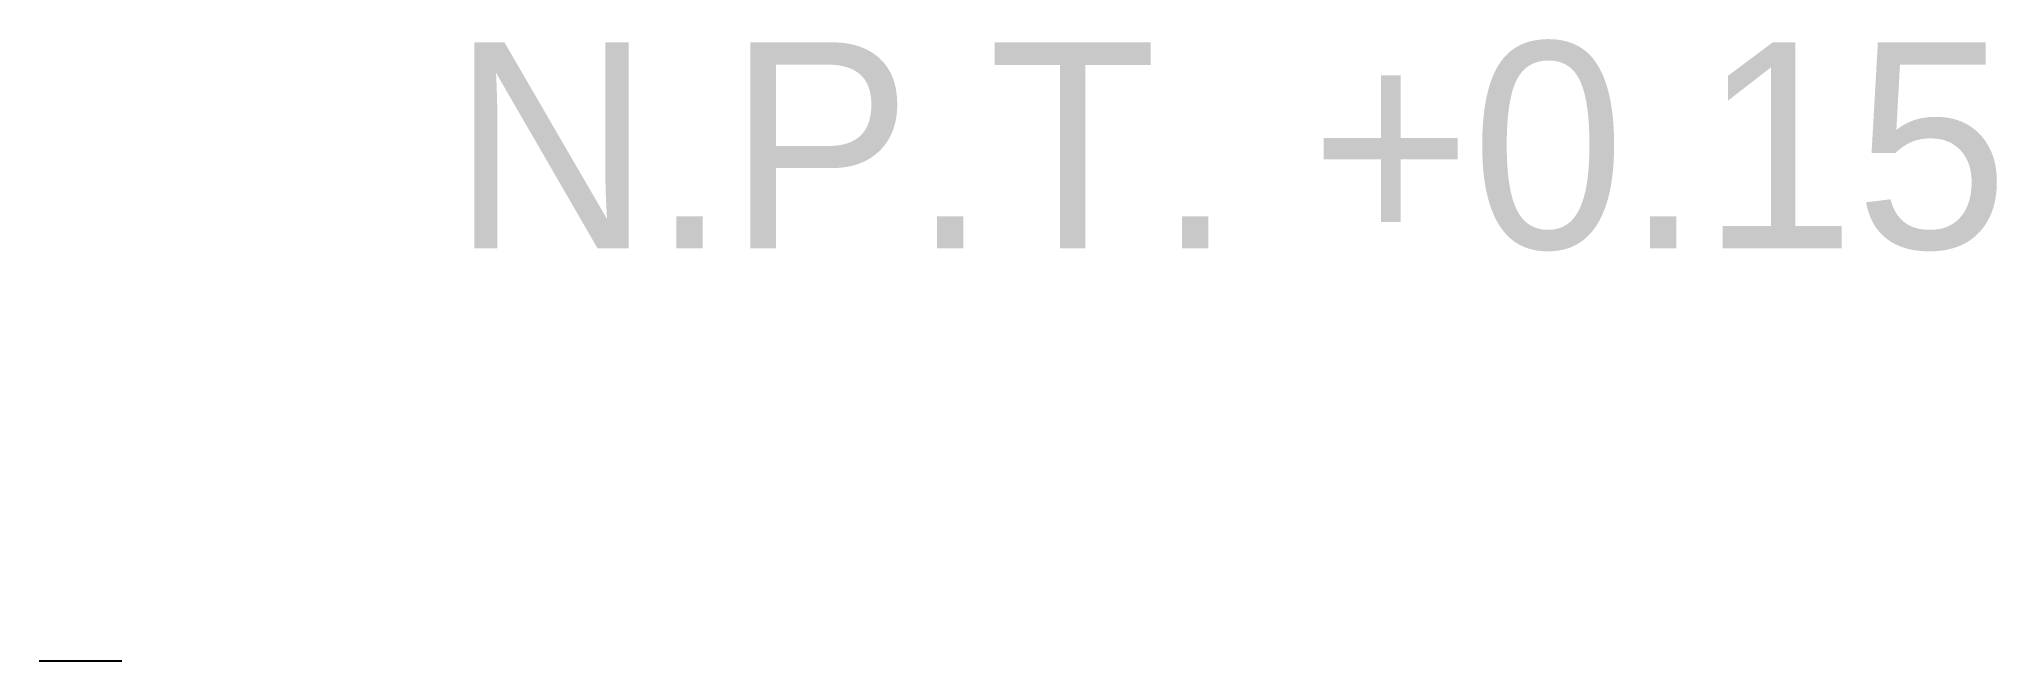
# Model space of a CAD drawing. Header units: metres. Extents: x 0 to 23.7, y 0 to 7.5.
import ezdxf

# ---------------------------------------------------------------- set-up
doc = ezdxf.new("R2010")
doc.units = ezdxf.units.M

# ---------------------------------------------------------------- blocks, each defined once
blk = doc.blocks.new('ROTULO')
blk.add_text('N.P.T. +0.15', height=2.5).set_placement((0, 0))

msp = doc.modelspace()

# ---------------------------------------------------------------- linework, layer by layer
msp.add_line((0, 0), (1, 0))

# ---------------------------------------------------------------- block references
msp.add_blockref('ROTULO', (5, 5))

doc.saveas('drawing.dxf')
